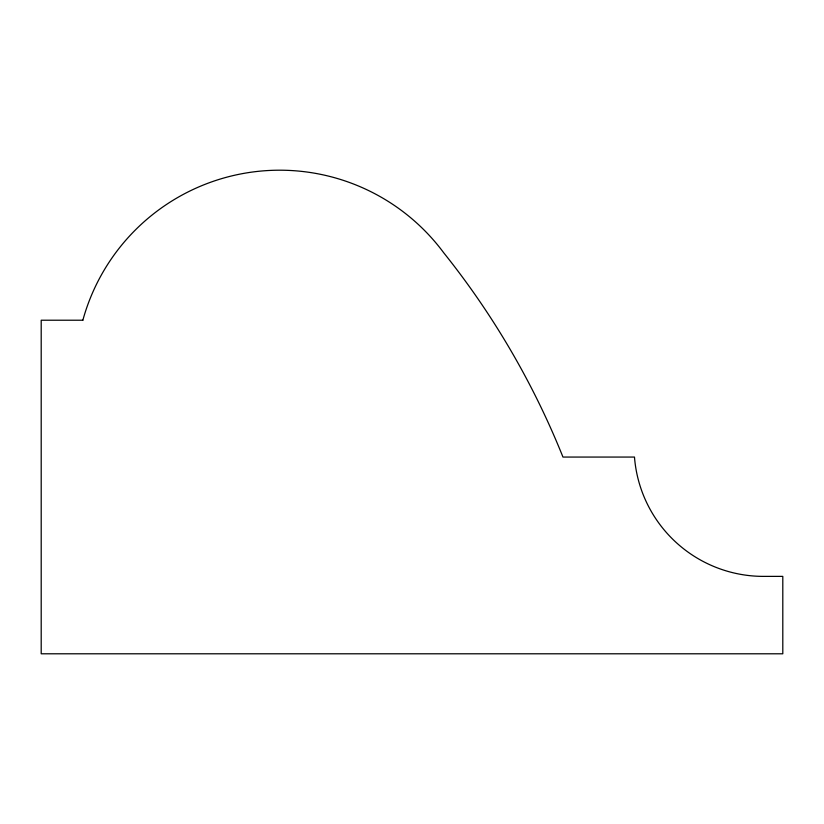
<?xml version="1.0" encoding="UTF-8"?>
<svg xmlns="http://www.w3.org/2000/svg" width="824" height="824" viewBox="0 0 824 824"><rect width="100%" height="100%" fill="white"/><g stroke="black" fill="none" stroke-linecap="round" stroke-linejoin="round"><path stroke-width="1.24" d="M82.853 320.217L41.2 320.217L41.2 653.793L782.8 653.793L782.8 576.378L764.785 576.378A129.399 129.399 0 0 1 634.48 457.062L562.967 457.062A810.126 810.126 0 0 0 443.724 252.783A204.167 204.167 0 0 0 82.853 320.217"/></g></svg>
